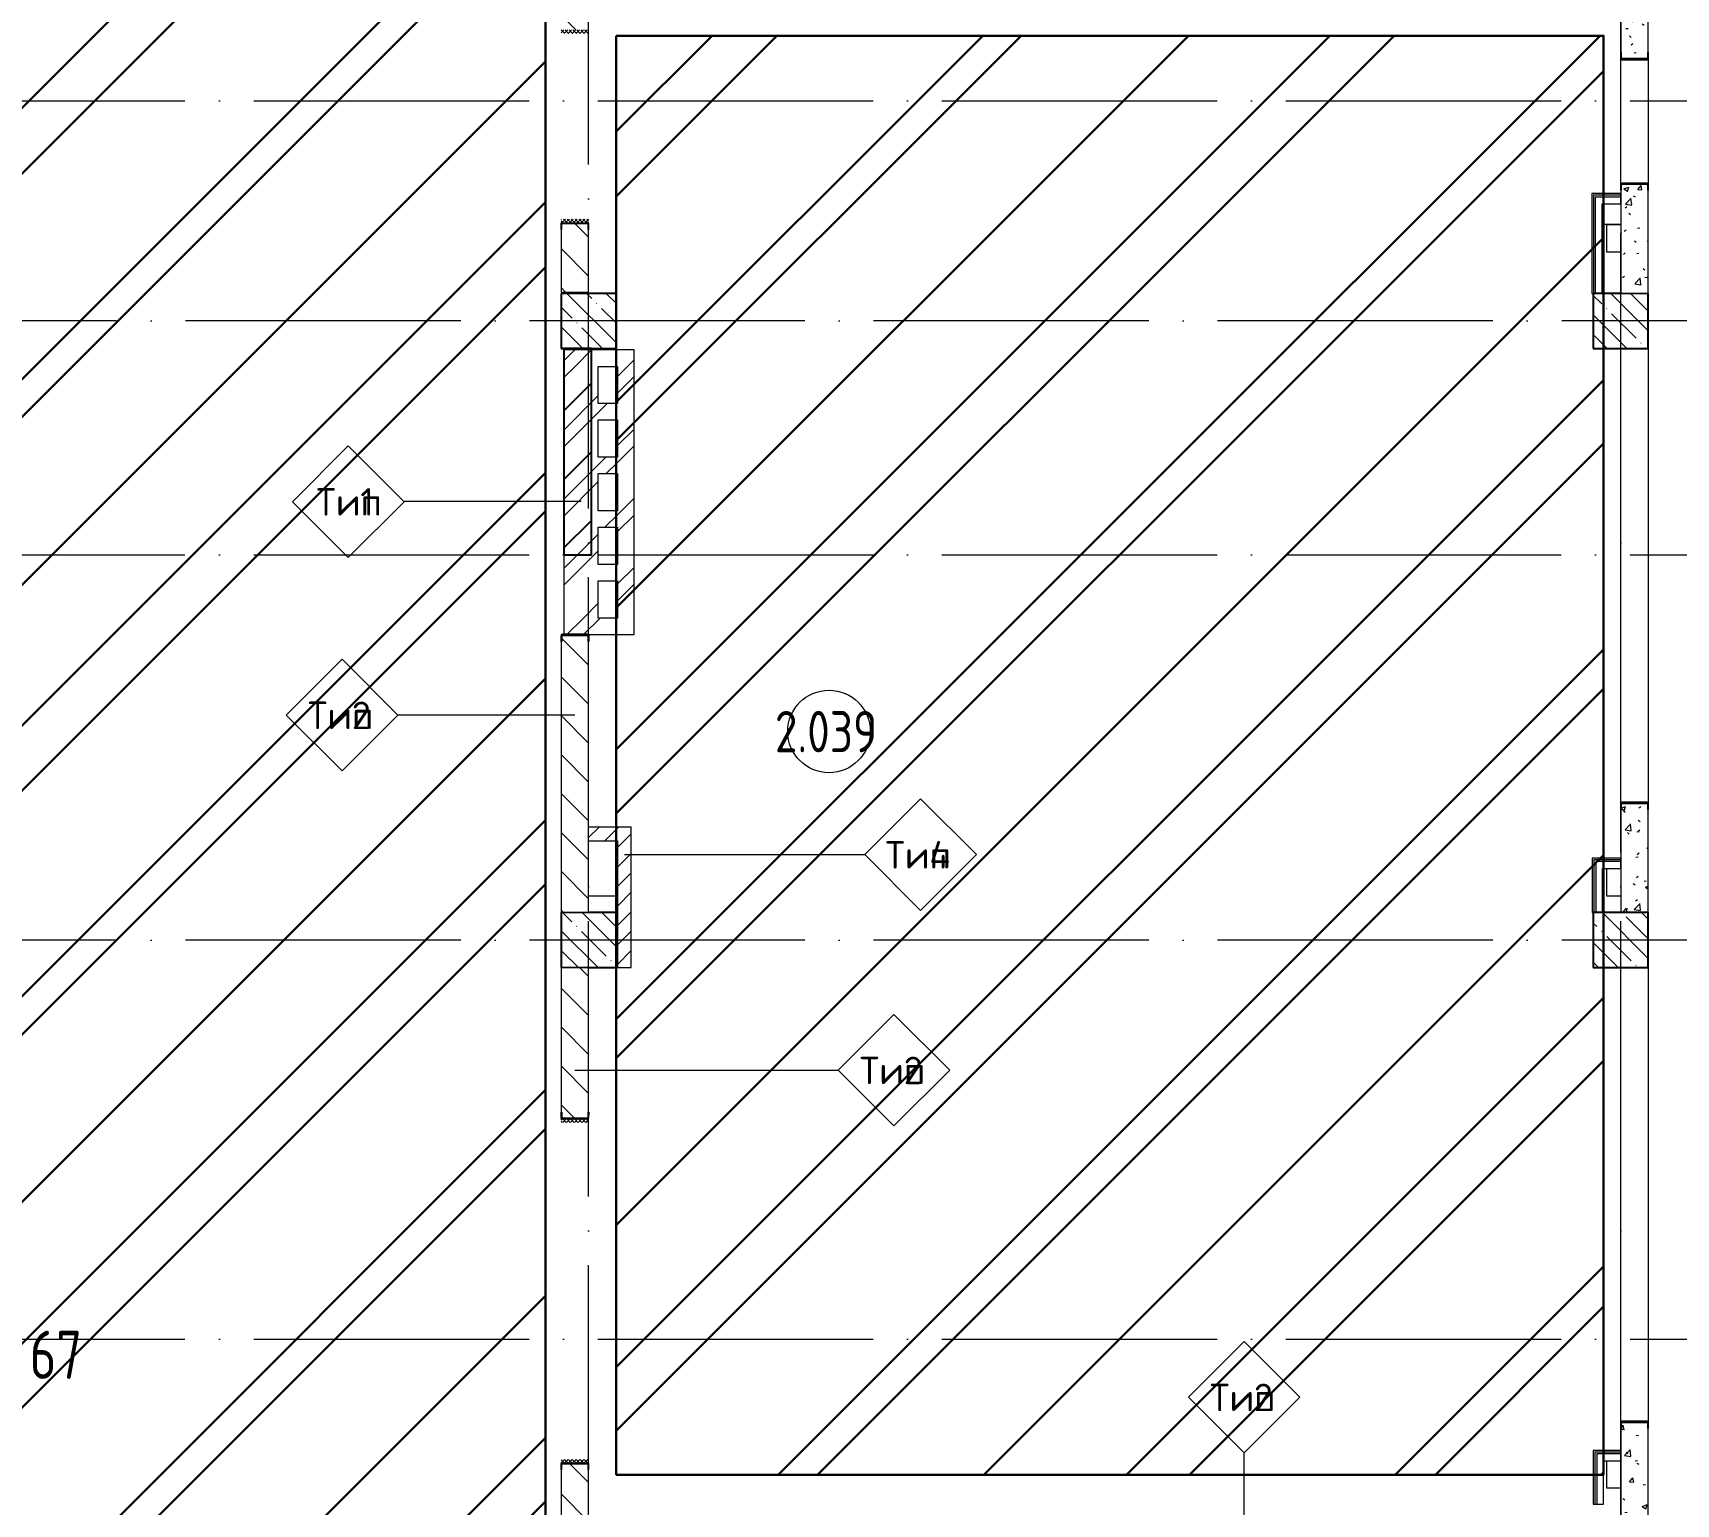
# Model space of a CAD drawing. Header units: millimetres. Extents: x -68946 to 690821, y -552984 to 293768.
# Drawn here: x 169920 to 181861, y -111960 to -101266 of the extents above; entities that cross this region are included whole.
import ezdxf

# ---------------------------------------------------------------- set-up
doc = ezdxf.new("R2010")
doc.units = ezdxf.units.MM
doc.linetypes.add('ADSK_Линия сетки', pattern=[2500, 2000, -250, 0, -250])
doc.linetypes.add('ADSK_Скрыто', pattern=[600, 300, -300])
for name, color, linetype, lineweight in [('0) блоки', 250, 'Continuous', 25), ('1.2) Стяжка 6 вып.', 30, 'Continuous', 30), ('1.3) Звуко-изол           6 вып.', 90, 'Continuous', 30), ('1.4) Стяжка 6 вып.', 30, 'Continuous', 30), ('A-AREA-____-IDEN', 250, 'Continuous', 9), ('A-DOOR-____-OTLN', 250, 'Continuous', 5), ('A-FLOR-____-OTLN', 250, 'Continuous', 9), ('A-WALL-____-IDEN', 250, 'Continuous', 9), ('A-WALL-____-MCUT', 250, 'Continuous', 13), ('A-WALL-____-PATT', 250, 'Continuous', 13), ('A-WALL-FNSH-MCUT', 250, 'Continuous', 13), ('G-____-____-SYMB', 250, 'ADSK_Скрыто', 9), ('I-WALL-____-OTLN', 250, 'Continuous', 9), ('S-COLS-____-MCUT', 250, 'Continuous', 25), ('S-COLS-____-OTLN', 250, 'Continuous', 9), ('S-GRID-____-OTLN', 250, 'Continuous', 9)]:
    doc.layers.add(name, color=color, linetype=linetype, lineweight=lineweight)
doc.styles.add('GOST Common_2', font='', dxfattribs={"width": 0.8, "height": 350})
doc.styles.add('ISOCPEUR', font='isocpeur.ttf', dxfattribs={"width": 0.8, "height": 100})
doc.styles.add('ISOCPEUR_3', font='isocpeur.ttf', dxfattribs={"height": 250})
doc.styles.get('GOST Common_2').set_extended_font_data('GOST Common')
pattern_1 = [(135, (28708.77, -120984.93), (-141.42136, -141.42136), [])]
pattern_2 = [(135, (28708.77, -120984.93), (-142.5612, -142.5612), []), (135, (28851.33, -120984.93), (-142.5612, -142.5612), [252.016, -50.403, 3.353, -47.05])]
pattern_3 = [(50, (28708.77, -120984.93), (364.36793, -31.8783), [38.1, -419.1]), (355, (28708.77, -120984.93), (-70.48585, 382.1133), [30.48, -335.28]), (100.451, (28739.14, -120987.6), (293.885, 350.2334), [32.38, -356.18]), (46.184, (28708.77, -120883.33), (542.1585, -84.0858), [57.15, -628.65]), (96.636, (28753.95, -120890.34), (474.8049, 494.8554), [48.57, -534.27]), (351.184, (28708.8, -120883.33), (474.8102, 494.85), [45.72, -502.92]), (21, (28759.57, -120908.73), (303.22847, -204.53046), [38.1, -419.1]), (326, (28759.57, -120908.73), (123.6039, 368.376), [30.48, -335.28]), (71.451, (28784.84, -120925.78), (426.8341, 163.8427), [32.38, -356.18]), (37.5, (28708.77, -120984.93), (6.17665, 169.11015), [16.764, -314.452, 16.764, -323.596, -336.55]), (37.5, (28708.77, -120984.93), (6.17665, 169.11015), [-671.576, 16.764, -319.786]), (7.5, (28708.77, -120984.93), (133.63888, 200.3615), [16.764, -177.292, 16.764, -306.832, -128.27]), (7.5, (28708.77, -120984.93), (133.63888, 200.3615), [-517.652, 16.764, -111.506]), (327.5, (28595.49, -120984.93), (271.18182, -11.45836), [16.764, -110.236, 16.764, -379.476, -525.78]), (327.5, (28595.49, -120984.93), (271.18182, -11.45836), [-523.24, 16.764, -509.016]), (317.5, (28544.7, -120984.93), (296.2585, 50.85285), [16.764, -148.336, 16.764, -246.38, -373.38]), (317.5, (28544.7, -120984.93), (296.2585, 50.85285), [-428.244, 16.764, -356.616])]
pattern_4 = [(45, (28708.77, -120984.93), (-251.4472, 251.4472), []), (45, (28708.77, -120603.93), (-251.4472, 251.4472), [])]
pattern_5 = [(45, (28708.77, -120984.93), (-70.71068, 70.71068), [])]

# ---------------------------------------------------------------- blocks, each defined once
blk = doc.blocks.new('Дверь_СКБ_2Ст_Фрамуга2 - Н_ВВ-3_2500x2600h_Учебные помещения_Фрамуга слева-42054644-АР1_Кладочный план 2 этажа С2и3')
at = {"layer": 'A-DOOR-____-OTLN'}
h = blk.add_hatch(dxfattribs=at)
h.set_pattern_fill('FP_5', color=256, style=0, pattern_type=2)
h.set_pattern_definition([(45, (-1071.384, 164.685), (-14.1421, 14.1421), []), (135, (-1071.384, 164.685), (-14.1421, -14.1421), [])])
h.paths.add_polyline_path([(-1237.5, -100), (-1212.5, -100), (-1212.5, 100), (-1237.5, 100)])
h = blk.add_hatch(dxfattribs=at)
h.set_pattern_fill('FP_4', color=256, style=0, pattern_type=2)
h.set_pattern_definition([(135, (1051.41, 164.685), (-14.1421, -14.1421), []), (225, (1051.41, 164.685), (14.1421, -14.1421), [])])
h.paths.add_polyline_path([(1237.5, -100), (1262.5, -100), (1262.5, 100), (1237.5, 100)])
blk = doc.blocks.new('Дверь_СКБ_2Ст_Внутренняя1 - Н_ВВ-11_1400x2600h_Фрамуга сверху_ рейлинг_ ручка-42098206-АР1_Кладочный план 2 этажа С2и3')
at = {"layer": 'A-DOOR-____-OTLN'}
h = blk.add_hatch(dxfattribs=at)
h.set_pattern_fill('FP_3', color=256, style=0, pattern_type=2)
h.set_pattern_definition([(45, (-521.384, 164.685), (-14.1421, 14.1421), []), (135, (-521.384, 164.685), (-14.1421, -14.1421), [])])
h.paths.add_polyline_path([(-687.5, -100), (-662.5, -100), (-662.5, 100), (-687.5, 100)])
h = blk.add_hatch(dxfattribs=at)
h.set_pattern_fill('FP_2', color=256, style=0, pattern_type=2)
h.set_pattern_definition([(135, (1601.41, 164.685), (-14.14214, -14.14214), []), (225, (1601.41, 164.685), (14.14214, -14.14214), [])])
h.paths.add_polyline_path([(687.5, -100), (712.5, -100), (712.5, 100), (687.5, 100)])
blk = doc.blocks.new('BSC_Колонна _Прямоугольная - 400x400-V32-АР1_Кладочный план 2 этажа С2и3')
at = {"layer": 'S-COLS-____-OTLN', "lineweight": 5}
h = blk.add_hatch(dxfattribs=at)
h.set_pattern_fill('FP_73', color=256, style=0, pattern_type=2)
h.set_pattern_definition([(135, (-145250, -17625), (-142.56192, -142.56192), []), (135, (-145107.44, -17625), (-142.56192, -142.56192), [252.016, -50.403, 3.353, -47.05])])
h.paths.add_polyline_path([(200, -200), (200, 200), (-200, 200), (-200, -200)])
at = {"layer": 'S-COLS-____-MCUT'}
for p, q in [((200, 200), (-200, 200)), ((-200, 200), (-200, -200)), ((200, -200), (200, 200)), ((-200, -200), (200, -200))]:
    blk.add_line(p, q, dxfattribs=at)
blk = doc.blocks.new('ADSK_КолоннаНесущая_Швеллер_Гнутый_ГОСТ 8278-83 - 200х50х4_таб_1 2-38569602-АР1_Кладочный план 2 этажа С2и3')
at = {"layer": 'S-COLS-____-MCUT'}
for p, q in [((-10.1, 90), (-10.1, -90)), ((-6.1, -90), (-6.1, 90)), ((39.9, 100), (-0.1, 100)), ((-0.1, 96), (39.9, 96)), ((39.9, 96), (39.9, 100)), ((39.9, -96), (-0.1, -96)), ((-0.1, -100), (39.9, -100)), ((39.9, -100), (39.9, -96))]:
    blk.add_line(p, q, dxfattribs=at)
for centre, radius, start, end in [((-0.1, 90), 10, 90, 180), ((-0.1, 90), 6, 90, 180), ((-0.1, -90), 10, 180, 270), ((-0.1, -90), 6, 180, 270)]:
    blk.add_arc(centre, radius, start, end, dxfattribs=at)
blk = doc.blocks.new('ADSK_КолоннаНесущая_Швеллер_Гнутый_ГОСТ 8278-83 - 200х50х4_таб_1 2-V45-АР1_Кладочный план 2 этажа С2и3')
at = {"layer": 'S-COLS-____-MCUT'}
for p, q in [((-6.1, -90), (-6.1, 90)), ((39.9, 100), (-0.1, 100)), ((-0.1, 96), (39.9, 96)), ((39.9, 96), (39.9, 100)), ((39.9, -96), (-0.1, -96)), ((19.9, -100), (39.9, -100)), ((39.9, -100), (39.9, -96))]:
    blk.add_line(p, q, dxfattribs=at)
for centre, radius, start, end in [((-0.1, 90), 10, 90, 180), ((-0.1, 90), 6, 90, 180), ((-0.1, -90), 10, 180, 248.01348), ((-0.1, -90), 6, 180, 270)]:
    blk.add_arc(centre, radius, start, end, dxfattribs=at)
blk = doc.blocks.new('ADSK_КолоннаНесущая_Швеллер_Гнутый_ГОСТ 8278-83 - 200х50х4_таб_1 2-38815029-АР1_Кладочный план 2 этажа С2и3')
at = {"layer": 'S-COLS-____-MCUT'}
for p, q in [((-6.1, -90), (-6.1, 90)), ((-0.1, 96), (39.9, 96)), ((39.9, 100), (19.9, 100)), ((39.9, 96), (39.9, 100)), ((39.9, -96), (-0.1, -96)), ((19.9, -100), (39.9, -100)), ((39.9, -100), (39.9, -96))]:
    blk.add_line(p, q, dxfattribs=at)
for centre, radius, start, end in [((-0.1, 90), 10, 90, 180), ((-0.1, 90), 6, 90, 180), ((-0.1, -90), 10, 180, 270), ((-0.1, -90), 6, 180, 270)]:
    blk.add_arc(centre, radius, start, end, dxfattribs=at)
blk = doc.blocks.new('ADSK_КолоннаНесущая_Швеллер_Гнутый_ГОСТ 8278-83 - 200х50х4_таб_1 2-V47-АР1_Кладочный план 2 этажа С2и3')
at = {"layer": 'S-COLS-____-MCUT'}
for p, q in [((-10.1, 90), (-10.1, -90)), ((-6.1, -90), (-6.1, 90)), ((39.9, 100), (-0.1, 100)), ((-0.1, 96), (39.9, 96)), ((39.9, 96), (39.9, 100)), ((39.9, -96), (-0.1, -96)), ((-0.1, -100), (39.9, -100)), ((39.9, -100), (39.9, -96))]:
    blk.add_line(p, q, dxfattribs=at)
for centre, radius, start, end in [((-0.1, 90), 10, 90, 180), ((-0.1, 90), 6, 90, 180), ((-0.1, -90), 10, 180, 270), ((-0.1, -90), 6, 180, 270)]:
    blk.add_arc(centre, radius, start, end, dxfattribs=at)
blk = doc.blocks.new('AAR_СКБ_Марка_Помещения_мал - Номер-28977439-АР1_Кладочный план 2 этажа С2и3')
at = {"layer": 'A-AREA-____-IDEN'}
blk.add_circle((-0.03, 0), 3, dxfattribs=at)
blk = doc.blocks.new('ADSK_Марка_Стена - Типоразмер_ADSK_Марка-30564887-АР1_Кладочный план 2 этажа С2и3')
at = {"layer": 'A-WALL-____-IDEN'}
for p, q in [((-0.16, 4.37), (-4.21, 0.31)), ((3.9, 0.31), (-0.16, 4.37)), ((-4.21, 0.31), (-0.16, -3.74)), ((-0.16, -3.74), (3.9, 0.31))]:
    blk.add_line(p, q, dxfattribs=at)

msp = doc.modelspace()

# ---------------------------------------------------------------- hatches: boundary and pattern name
at = {"layer": '0) блоки'}
h = msp.add_hatch(dxfattribs=at)
h.set_pattern_fill('ANSI31', color=256, scale=111)
h.set_pattern_definition([(45, (16441.18, -158180.93), (-249.2021, 249.2021), [])])
h.paths.add_polyline_path([(173779.0691, -105059.9342), (173979.091, -105059.9342), (173978.7722, -103559.9342), (173778.7503, -103559.9342)])
at = {"layer": '1.2) Стяжка 6 вып.', "lineweight": 30}
h = msp.add_hatch(dxfattribs=at)
h.set_pattern_fill('ANSI31', color=256, scale=333)
h.paths.add_polyline_path([(169291.2284, -96259.1767), (165508.7722, -96259.1767), (165508.7722, -93602.6434), (169291.2284, -93602.6434), (169291.2284, -62334.9342), (173645.6397, -62334.9342), (173645.6397, -120759.9342), (169291.2284, -120759.9342), (169291.2284, -110384.8106), (165558.7722, -110384.8106), (165558.7722, -108329.9376), (169291.2284, -108329.9376)])
h = msp.add_hatch(dxfattribs=at)
h.set_pattern_fill('ANSI31', color=256, scale=333)
h.paths.add_polyline_path([(174159.1064, -101287.2052), (181333.7503, -101287.2052), (181333.7503, -111745.9175), (174159.1064, -111745.9175)])
at = {"layer": '1.3) Звуко-изол           6 вып.', "lineweight": 30}
h = msp.add_hatch(dxfattribs=at)
h.set_pattern_fill('ANSI31', color=256, scale=500)
h.paths.add_polyline_path([(169291.2284, -96259.1767), (165508.7722, -96259.1767), (165508.7722, -93602.6434), (169291.2284, -93602.6434), (169291.2284, -62334.9342), (173645.6397, -62334.9342), (173645.6397, -120759.9342), (169291.2284, -120759.9342), (169291.2284, -110384.8106), (165558.7722, -110384.8106), (165558.7722, -108329.9376), (169291.2284, -108329.9376)])
h = msp.add_hatch(dxfattribs=at)
h.set_pattern_fill('ANSI31', color=256, scale=500)
h.paths.add_polyline_path([(174159.1064, -101287.2052), (181333.7503, -101287.2052), (181333.7503, -111745.9175), (174159.1064, -111745.9175)])
at = {"layer": '1.4) Стяжка 6 вып.', "lineweight": 30}
h = msp.add_hatch(dxfattribs=at)
h.set_pattern_fill('ANSI32', color=256, scale=333)
h.paths.add_polyline_path([(169291.2284, -96259.1767), (165508.7722, -96259.1767), (165508.7722, -93602.6434), (169291.2284, -93602.6434), (169291.2284, -62334.9342), (173645.6397, -62334.9342), (173645.6397, -120759.9342), (169291.2284, -120759.9342), (169291.2284, -110384.8106), (165558.7722, -110384.8106), (165558.7722, -108329.9376), (169291.2284, -108329.9376)])
h = msp.add_hatch(dxfattribs=at)
h.set_pattern_fill('ANSI32', color=256, scale=333)
h.paths.add_polyline_path([(174159.1064, -101287.2052), (181333.7503, -101287.2052), (181333.7503, -111745.9175), (174159.1064, -111745.9175)])
at = {"layer": 'A-WALL-____-PATT', "lineweight": 15}
h = msp.add_hatch(dxfattribs=at)
h.set_pattern_fill('FP_1', color=256, style=0, pattern_type=2)
h.set_pattern_definition(pattern_1)
h.paths.add_polyline_path([(173758.7722, -103149.9342), (173958.7722, -103149.9342), (173958.7722, -102644.9347), (173758.7722, -102644.9347), (173758.7722, -102674.9347)])
h.paths.add_polyline_path([(173758.7722, -101244.9347), (173958.7722, -101244.9347), (173958.7722, -100939.9347), (173758.7722, -100939.9347), (173758.7722, -101214.9347)])
h.paths.add_polyline_path([(173958.7722, -99689.9347), (173958.7722, -99059.9342), (173758.7722, -99059.9342), (173758.7722, -99689.9347)])
h = msp.add_hatch(dxfattribs=at)
h.set_pattern_fill('FP_83', color=256, style=0, pattern_type=2)
h.set_pattern_definition(pattern_3)
h.paths.add_polyline_path([(181458.7503, -103159.9342), (181658.7503, -103159.9342), (181658.7503, -102359.9347), (181458.7503, -102359.9347)])
h.paths.add_polyline_path([(181658.7503, -101459.9347), (181658.7503, -100759.9347), (181458.7503, -100759.9347), (181458.7503, -101459.9347)])
h = msp.add_hatch(dxfattribs=at)
h.set_pattern_fill('FP_12', color=256, style=0, pattern_type=2)
h.set_pattern_definition(pattern_4)
h.paths.add_polyline_path([(174168.7503, -103689.9336), (174168.7503, -103569.9336), (173778.7503, -103569.9336), (173778.7503, -103689.9336), (174028.7503, -103689.9336)])
h = msp.add_hatch(dxfattribs=at)
h.set_pattern_fill('FP_12', color=256, style=0, pattern_type=2)
h.set_pattern_definition(pattern_4)
h.paths.add_polyline_path([(174168.7503, -105639.9336), (174288.7503, -105639.9336), (174288.7503, -103569.9336), (174168.7503, -103569.9336), (174168.7503, -105519.9336)])
h = msp.add_hatch(dxfattribs=at)
h.set_pattern_fill('FP_12', color=256, style=0, pattern_type=2)
h.set_pattern_definition(pattern_4)
h.paths.add_polyline_path([(174028.7503, -105519.9336), (174028.7503, -103689.9336), (173778.7503, -103689.9336), (173778.7503, -105519.9336)])
h = msp.add_hatch(dxfattribs=at)
h.set_pattern_fill('FP_12', color=256, style=0, pattern_type=2)
h.set_pattern_definition(pattern_4)
h.paths.add_polyline_path([(174028.7503, -104079.9336), (174168.7503, -104079.9336), (174168.7503, -103959.9336), (174028.7503, -103959.9336)])
h = msp.add_hatch(dxfattribs=at)
h.set_pattern_fill('FP_12', color=256, style=0, pattern_type=2)
h.set_pattern_definition(pattern_4)
h.paths.add_polyline_path([(174028.7503, -104469.9336), (174168.7503, -104469.9336), (174168.7503, -104349.9336), (174028.7503, -104349.9336), (174028.7503, -104362.6031)])
h = msp.add_hatch(dxfattribs=at)
h.set_pattern_fill('FP_12', color=256, style=0, pattern_type=2)
h.set_pattern_definition(pattern_4)
h.paths.add_polyline_path([(174028.7503, -104859.9336), (174168.7503, -104859.9336), (174168.7503, -104739.9336), (174028.7503, -104739.9336)])
h = msp.add_hatch(dxfattribs=at)
h.set_pattern_fill('FP_12', color=256, style=0, pattern_type=2)
h.set_pattern_definition(pattern_4)
h.paths.add_polyline_path([(174168.7503, -105639.9336), (174168.7503, -105519.9336), (173778.7503, -105519.9336), (173778.7503, -105639.9336), (173958.7722, -105639.9336)])
h = msp.add_hatch(dxfattribs=at)
h.set_pattern_fill('FP_1', color=256, style=0, pattern_type=2)
h.set_pattern_definition(pattern_1)
h.paths.add_polyline_path([(173778.7503, -113409.9342), (173958.7722, -113409.9342), (173958.7722, -112559.9342), (173758.7722, -112559.9342), (173758.7722, -113409.9342)])
h.paths.add_polyline_path([(173758.7722, -112159.9342), (173958.7722, -112159.9342), (173958.7722, -111659.9342), (173758.7722, -111659.9342), (173758.7722, -111689.9342)])
h.paths.add_polyline_path([(173758.7722, -109159.9342), (173958.7722, -109159.9342), (173958.7722, -108059.9342), (173758.7722, -108059.9342), (173758.7722, -109129.9342)])
h.paths.add_polyline_path([(173758.7722, -107659.9342), (173958.7722, -107659.9342), (173958.7722, -105639.9336), (173758.7722, -105639.9336), (173758.7722, -106378.5842)])
h = msp.add_hatch(dxfattribs=at)
h.set_pattern_fill('FP_83', color=256, style=0, pattern_type=2)
h.set_pattern_definition(pattern_3)
h.paths.add_polyline_path([(181458.7503, -107659.9342), (181658.7503, -107659.9342), (181658.7503, -106859.9347), (181458.7503, -106859.9347), (181458.7503, -107386.5747)])
h = msp.add_hatch(dxfattribs=at)
h.set_pattern_fill('FP_16', color=94, style=0, pattern_type=2)
h.set_pattern_definition(pattern_5)
h.paths.add_polyline_path([(173958.7722, -107139.9347), (174168.7503, -107139.9347), (174168.7503, -107039.9347), (173958.7722, -107039.9347)])
h = msp.add_hatch(dxfattribs=at)
h.set_pattern_fill('FP_16', color=94, style=0, pattern_type=2)
h.set_pattern_definition(pattern_5)
h.paths.add_polyline_path([(174268.7503, -108059.9342), (174268.7503, -107039.9347), (174168.7503, -107039.9347), (174168.7503, -108059.9342)])
h = msp.add_hatch(dxfattribs=at)
h.set_pattern_fill('FP_83', color=256, style=0, pattern_type=2)
h.set_pattern_definition(pattern_3)
h.paths.add_polyline_path([(181658.7503, -112159.9342), (181658.7503, -111359.9347), (181458.7503, -111359.9347), (181458.7503, -112159.9342)])
at = {"layer": 'S-COLS-____-OTLN', "lineweight": 5}
h = msp.add_hatch(dxfattribs=at)
h.set_pattern_fill('FP_40', color=256, style=0, pattern_type=2)
h.set_pattern_definition(pattern_2)
h.paths.add_polyline_path([(181258.7722, -103559.9342), (181658.7722, -103559.9342), (181658.7722, -103159.9342), (181258.7722, -103159.9342), (181258.7722, -103354.6126)])
h = msp.add_hatch(dxfattribs=at)
h.set_pattern_fill('FP_40', color=256, style=0, pattern_type=2)
h.set_pattern_definition(pattern_2)
h.paths.add_polyline_path([(174158.7722, -108059.9342), (174158.7722, -107659.9342), (173758.7722, -107659.9342), (173758.7722, -108059.9342), (173958.7722, -108059.9342)])
h = msp.add_hatch(dxfattribs=at)
h.set_pattern_fill('FP_40', color=256, style=0, pattern_type=2)
h.set_pattern_definition(pattern_2)
h.paths.add_polyline_path([(181258.7722, -108059.9342), (181658.7722, -108059.9342), (181658.7722, -107659.9342), (181258.7722, -107659.9342)])

# ---------------------------------------------------------------- linework, layer by layer
at = {"layer": '0) блоки'}
msp.add_lwpolyline([(173779.0691, -105059.9342), (173979.091, -105059.9342), (173978.7722, -103559.9342), (173778.7503, -103559.9342)], close=True, dxfattribs=at)
at = {"layer": '1.2) Стяжка 6 вып.', "lineweight": 30}
for points in [[(169291.2284, -110384.8106), (165558.7722, -110384.8106), (165558.7722, -108329.9376), (169291.2284, -108329.9376), (169291.2284, -96259.1767), (165508.7722, -96259.1767), (165508.7722, -93602.6434), (169291.2284, -93602.6434), (169291.2284, -62334.9342), (173645.6397, -62334.9342), (173645.6397, -120759.9342), (169291.2284, -120759.9342)], [(174159.1064, -101287.2052), (181333.7503, -101287.2052), (181333.7503, -111745.9175), (174159.1064, -111745.9175)]]:
    msp.add_lwpolyline(points, close=True, dxfattribs=at)
at = {"layer": 'A-FLOR-____-OTLN'}
for p, q in [((181458.7503, -102659.1874), (181323.7732, -102659.1874)), ((181358.7509, -102859.5789), (181358.7509, -102659.5789)), ((181358.7509, -102659.5789), (181458.7503, -102659.5789)), ((181458.7503, -102859.5789), (181358.7509, -102859.5789)), ((173958.9375, -107539.9353), (173958.9375, -107139.9347)), ((174158.7503, -107139.9347), (174158.7503, -107539.9353)), ((181358.7509, -107539.9302), (181358.7509, -107339.9302)), ((174158.7503, -107539.9353), (173958.9375, -107539.9353)), ((181458.7503, -107539.9302), (181358.7509, -107539.9302)), ((181358.7509, -111844.5789), (181358.7509, -111644.5789)), ((181358.7509, -111644.5789), (181458.7503, -111644.5789)), ((181458.7503, -111844.5789), (181358.7509, -111844.5789))]:
    msp.add_line(p, q, dxfattribs=at)
at = {"layer": 'A-WALL-____-IDEN'}
for p, q in [((173903.7503, -104673.3822), (172618.1253, -104673.3822)), ((173858.7722, -106224.9879), (172573.1472, -106224.9879)), ((174218.7503, -107238.9084), (175964.7232, -107238.9084)), ((173858.7722, -108805.8765), (175771.3082, -108805.8765)), ((178722.1031, -112059.9342), (178722.1031, -111588.2555))]:
    msp.add_line(p, q, dxfattribs=at)
at = {"layer": 'A-WALL-____-MCUT', "color": 7, "lineweight": 15}
for p, q in [((181458.7503, -100759.9347), (181458.7503, -101459.9347)), ((181658.7503, -101459.9347), (181658.7503, -100759.9347)), ((181458.7503, -101459.9347), (181658.7503, -101459.9347)), ((181458.7503, -102359.9347), (181458.7503, -103159.9342)), ((181658.7503, -102359.9347), (181458.7503, -102359.9347)), ((181658.7503, -103159.9342), (181658.7503, -102359.9347)), ((173758.7722, -102674.9347), (173758.7722, -103149.9342)), ((173958.7722, -103149.9342), (173958.7722, -102674.9347)), ((173758.7722, -103149.9342), (173958.7722, -103149.9342)), ((173778.7503, -103569.9336), (173778.7503, -105639.9336)), ((174288.7503, -103569.9336), (173778.7503, -103569.9336)), ((174288.7503, -105639.9336), (174288.7503, -103569.9336)), ((174028.7503, -103959.9336), (174028.7503, -103689.9336)), ((174028.7503, -103689.9336), (174168.7503, -103689.9336)), ((174168.7503, -103689.9336), (174168.7503, -103959.9336)), ((174168.7503, -103959.9336), (174028.7503, -103959.9336)), ((174028.7503, -104349.9336), (174028.7503, -104079.9336)), ((174028.7503, -104079.9336), (174168.7503, -104079.9336)), ((174168.7503, -104079.9336), (174168.7503, -104349.9336)), ((174168.7503, -104349.9336), (174028.7503, -104349.9336)), ((174028.7503, -104739.9336), (174028.7503, -104469.9336)), ((174028.7503, -104469.9336), (174168.7503, -104469.9336)), ((174168.7503, -104469.9336), (174168.7503, -104739.9336)), ((174168.7503, -104739.9336), (174028.7503, -104739.9336)), ((174028.7503, -105129.9336), (174028.7503, -104859.9336)), ((174028.7503, -104859.9336), (174168.7503, -104859.9336)), ((174168.7503, -104859.9336), (174168.7503, -105129.9336)), ((174168.7503, -105129.9336), (174028.7503, -105129.9336)), ((174028.7503, -105519.9336), (174028.7503, -105249.9336)), ((174028.7503, -105249.9336), (174168.7503, -105249.9336)), ((174168.7503, -105249.9336), (174168.7503, -105519.9336)), ((174168.7503, -105519.9336), (174028.7503, -105519.9336)), ((173758.7722, -105639.9336), (173758.7722, -107659.9342)), ((173778.7503, -105639.9336), (173758.7722, -105639.9336)), ((173958.7722, -105639.9336), (174288.7503, -105639.9336)), ((173958.7722, -107659.9342), (173958.7722, -105639.9336)), ((181458.7503, -106859.9347), (181458.7503, -107659.9342)), ((181658.7503, -106859.9347), (181458.7503, -106859.9347)), ((181658.7503, -107659.9342), (181658.7503, -106859.9347)), ((181458.7503, -107659.9342), (181658.7503, -107659.9342)), ((173758.7722, -108059.9342), (173758.7722, -109129.9342)), ((173958.7722, -109129.9342), (173958.7722, -108059.9342)), ((181458.7503, -111359.9347), (181458.7503, -112159.9342)), ((181658.7503, -111359.9347), (181458.7503, -111359.9347)), ((181658.7503, -112159.9342), (181658.7503, -111359.9347)), ((173758.7722, -111689.9342), (173758.7722, -112159.9342)), ((173958.7722, -111959.9342), (173958.7722, -111689.9342))]:
    msp.add_line(p, q, dxfattribs=at)
at = {"layer": 'A-WALL-____-MCUT', "color": 42, "lineweight": 15}
for p, q in [((181261.2722, -102446.6874), (181261.2722, -103159.9342)), ((181458.7722, -102446.6874), (181261.2722, -102446.6874)), ((181264.2722, -107277.4302), (181264.2722, -107659.9342)), ((181458.7509, -107277.4302), (181264.2722, -107277.4302)), ((181271.2503, -111581.6874), (181271.2503, -111959.9302)), ((181458.7509, -111581.6874), (181271.2503, -111581.6874))]:
    msp.add_line(p, q, dxfattribs=at)
at = {"layer": 'A-WALL-____-MCUT', "color": 30, "lineweight": 15}
for p, q in [((181273.7722, -102459.1874), (181273.7722, -103159.9342)), ((181458.7722, -102459.1874), (181273.7722, -102459.1874)), ((181323.7722, -103159.9342), (181323.7722, -102509.1874)), ((181323.7722, -102509.1874), (181458.7722, -102509.1874)), ((181458.7722, -102509.1874), (181458.7722, -102459.1874)), ((181273.7722, -103159.9342), (181323.7722, -103159.9342)), ((181276.7722, -107289.9302), (181276.7722, -107659.9342)), ((181458.7509, -107289.9302), (181276.7722, -107289.9302)), ((181326.7722, -107659.9342), (181326.7722, -107339.9302)), ((181326.7722, -107339.9302), (181458.7509, -107339.9302)), ((181458.7509, -107339.9302), (181458.7509, -107289.9302)), ((181276.7722, -107659.9342), (181326.7722, -107659.9342)), ((181283.7503, -111594.1874), (181283.7503, -111959.9302)), ((181458.7509, -111594.1874), (181283.7503, -111594.1874)), ((181333.7503, -111959.9302), (181333.7503, -111644.1874)), ((181333.7503, -111644.1874), (181458.7509, -111644.1874)), ((181458.7509, -111644.1874), (181458.7509, -111594.1874)), ((181283.7503, -111959.9302), (181333.7503, -111959.9302))]:
    msp.add_line(p, q, dxfattribs=at)
at = {"layer": 'A-WALL-____-MCUT', "lineweight": 15}
for p, q in [((181458.7503, -103159.9342), (181658.7503, -103159.9342)), ((173958.7722, -105639.9336), (173778.7503, -105639.9336)), ((173758.7722, -107659.9342), (173958.7722, -107659.9342)), ((173958.7722, -108059.9342), (173758.7722, -108059.9342))]:
    msp.add_line(p, q, dxfattribs=at)
at = {"layer": 'A-WALL-____-MCUT', "color": 84, "lineweight": 15}
for p, q in [((174268.7503, -107039.9347), (173958.7722, -107039.9347)), ((174268.7503, -108059.9342), (174268.7503, -107039.9347)), ((173958.7722, -107139.9347), (174168.7503, -107139.9347)), ((174168.7503, -107139.9347), (174168.7503, -108059.9342)), ((174168.7503, -108059.9342), (174268.7503, -108059.9342))]:
    msp.add_line(p, q, dxfattribs=at)
at = {"layer": 'A-WALL-FNSH-MCUT', "lineweight": 15}
for p, q in [((181248.7722, -102434.1874), (181248.7722, -103159.9342)), ((181458.7722, -102434.1874), (181248.7722, -102434.1874)), ((181458.7722, -102459.1874), (181458.7722, -102434.1874)), ((181248.7722, -103159.9342), (181273.7722, -103159.9342)), ((181251.7722, -107264.9302), (181251.7722, -107659.9342)), ((181458.7509, -107264.9302), (181251.7722, -107264.9302)), ((181458.7509, -107289.9302), (181458.7509, -107264.9302)), ((181251.7722, -107659.9342), (181276.7722, -107659.9342)), ((181258.7503, -111569.1874), (181258.7503, -111959.9302)), ((181458.7509, -111569.1874), (181258.7503, -111569.1874)), ((181458.7509, -111594.1874), (181458.7509, -111569.1874)), ((181258.7503, -111959.9302), (181283.7503, -111959.9302))]:
    msp.add_line(p, q, dxfattribs=at)
at = {"layer": 'I-WALL-____-OTLN', "lineweight": 15}
for p, q in [((181458.7503, -102359.9347), (181458.7503, -101459.9347)), ((181658.7503, -101459.9347), (181658.7503, -102359.9347)), ((181458.7503, -106859.9347), (181458.7503, -103559.9342)), ((181658.7503, -103559.9342), (181658.7503, -106859.9347)), ((181458.7503, -111359.9347), (181458.7503, -108059.9342)), ((181658.7503, -108059.9342), (181658.7503, -111359.9347))]:
    msp.add_line(p, q, dxfattribs=at)
at = {"layer": 'S-COLS-____-MCUT'}
for p, q in [((181458.7503, -103159.9342), (181258.7722, -103159.9342)), ((181258.7722, -103159.9342), (181258.7722, -103559.9342)), ((181658.7722, -103559.9342), (181658.7722, -103159.9342)), ((181258.7722, -103559.9342), (181658.7722, -103559.9342)), ((173758.7722, -107659.9342), (173758.7722, -108059.9342)), ((174158.7722, -107659.9342), (173958.7722, -107659.9342)), ((174158.7722, -108059.9342), (174158.7722, -107659.9342)), ((181658.7722, -107659.9342), (181258.7722, -107659.9342)), ((181258.7722, -107659.9342), (181258.7722, -108059.9342)), ((181658.7722, -108059.9342), (181658.7722, -107659.9342)), ((173958.7722, -108059.9342), (174158.7722, -108059.9342)), ((181258.7722, -108059.9342), (181658.7722, -108059.9342))]:
    msp.add_line(p, q, dxfattribs=at)
at = {"layer": 'S-COLS-____-OTLN'}
for p, q in [((181658.7722, -103159.9342), (181458.7503, -103159.9342)), ((173958.7722, -107659.9342), (173758.7722, -107659.9342)), ((173758.7722, -108059.9342), (173958.7722, -108059.9342))]:
    msp.add_line(p, q, dxfattribs=at)
at = {"layer": 'S-GRID-____-OTLN', "linetype": 'ADSK_Линия сетки'}
for p, q in [((173958.7722, -124723.7741), (173958.7722, -59782.9296)), ((181458.7722, -124723.7741), (181458.7722, -59782.9296)), ((94022.7944, -101759.9342), (185529.6518, -101759.9342)), ((185529.6518, -103359.9342), (128028.7722, -103359.9342)), ((94022.7944, -105059.9342), (185529.6518, -105059.9342)), ((185529.6518, -107859.9342), (128028.7722, -107859.9342)), ((94022.7944, -110759.9342), (185529.6518, -110759.9342))]:
    msp.add_line(p, q, dxfattribs=at)

# ---------------------------------------------------------------- block references
at = {"layer": 'A-AREA-____-IDEN', "xscale": 99.99999999999993, "yscale": 99.99999999999993, "zscale": 99.99999999999993}
msp.add_blockref('AAR_СКБ_Марка_Помещения_мал - Номер-28977439-АР1_Кладочный план 2 этажа С2и3', (175708.7722, -106343.6329), dxfattribs=at)
at = {"layer": 'A-DOOR-____-OTLN', "color": 255, "rotation": 89.99999999999991}
for name, p in [('Дверь_СКБ_2Ст_Внутренняя1 - Н_ВВ-11_1400x2600h_Фрамуга сверху_ рейлинг_ ручка-42098206-АР1_Кладочный план 2 этажа С2и3', (173858.7722, -101957.4347)), ('Дверь_СКБ_2Ст_Фрамуга2 - Н_ВВ-3_2500x2600h_Учебные помещения_Фрамуга слева-42054644-АР1_Кладочный план 2 этажа С2и3', (173858.7722, -110422.4342))]:
    msp.add_blockref(name, p, dxfattribs=at)
at = {"layer": 'A-WALL-____-IDEN', "xscale": 99.99999999999993, "yscale": 99.99999999999993, "zscale": 99.99999999999993}
for p in [(172228.0334, -104704.6322), (172183.0553, -106256.2379), (176386.0651, -107270.1584), (176192.6501, -108837.1265), (178737.7281, -111213.7886)]:
    msp.add_blockref('ADSK_Марка_Стена - Типоразмер_ADSK_Марка-30564887-АР1_Кладочный план 2 этажа С2и3', p, dxfattribs=at)
at = {"layer": 'S-COLS-____-OTLN'}
for name, p, rotation in [('ADSK_КолоннаНесущая_Швеллер_Гнутый_ГОСТ 8278-83 - 200х50х4_таб_1 2-38569602-АР1_Кладочный план 2 этажа С2и3', (181558.7503, -101449.8347), 89.99999999996523), ('ADSK_КолоннаНесущая_Швеллер_Гнутый_ГОСТ 8278-83 - 200х50х4_таб_1 2-38569602-АР1_Кладочный план 2 этажа С2и3', (181558.7503, -102370.0347), 269.9999999999649), ('ADSK_КолоннаНесущая_Швеллер_Гнутый_ГОСТ 8278-83 - 200х50х4_таб_1 2-38815029-АР1_Кладочный план 2 этажа С2и3', (173858.7722, -102655.0347), 269.9999999999995), ('ADSK_КолоннаНесущая_Швеллер_Гнутый_ГОСТ 8278-83 - 200х50х4_таб_1 2-V47-АР1_Кладочный план 2 этажа С2и3', (173860.2033, -105650.0336), 269.9999999999995), ('ADSK_КолоннаНесущая_Швеллер_Гнутый_ГОСТ 8278-83 - 200х50х4_таб_1 2-38569602-АР1_Кладочный план 2 этажа С2и3', (181558.7503, -106870.0347), 269.9999999999649), ('ADSK_КолоннаНесущая_Швеллер_Гнутый_ГОСТ 8278-83 - 200х50х4_таб_1 2-V45-АР1_Кладочный план 2 этажа С2и3', (173860.2033, -109149.8342), 90.00000000000044), ('ADSK_КолоннаНесущая_Швеллер_Гнутый_ГОСТ 8278-83 - 200х50х4_таб_1 2-38569602-АР1_Кладочный план 2 этажа С2и3', (181558.7503, -111370.0347), 269.9999999999649), ('ADSK_КолоннаНесущая_Швеллер_Гнутый_ГОСТ 8278-83 - 200х50х4_таб_1 2-38815029-АР1_Кладочный план 2 этажа С2и3', (173858.7722, -111670.0342), 269.9999999999995)]:
    msp.add_blockref(name, p, dxfattribs=dict(at, rotation=rotation))
msp.add_blockref('BSC_Колонна _Прямоугольная - 400x400-V32-АР1_Кладочный план 2 этажа С2и3', (173958.7722, -103359.9342), dxfattribs=at)

# ---------------------------------------------------------------- texts
at = {"layer": 'A-AREA-____-IDEN', "insert": (175312.0331, -106194.9731), "char_height": 300, "width": 654.177, "attachment_point": 1, "style": 'ISOCPEUR'}
msp.add_mtext('2.039', dxfattribs=at)
at = {"layer": 'A-WALL-____-IDEN', "char_height": 200, "attachment_point": 1, "style": 'ISOCPEUR_3'}
for s, insert, width in [('Тип', (171979.7526, -104574.9636), 387.215062), (' 1', (172299.237, -104574.9636), 190.801625), ('Тип', (171918.6745, -106126.5692), 387.215062), (' 2', (172238.1589, -106126.5692), 230.084312), ('Тип', (176114.6842, -107140.4898), 387.215062), (' 4', (176434.1686, -107140.4898), 246.91975), ('Тип', (175928.2693, -108707.4579), 387.215062), (' 2', (176247.7537, -108707.4579), 230.084312), ('Тип', (178473.3473, -111084.12), 387.215062), (' 2', (178792.8317, -111084.12), 230.084312)]:
    msp.add_mtext(s, dxfattribs=dict(at, insert=insert, width=width))
at = {"layer": 'G-____-____-SYMB', "linetype": 'Continuous', "insert": (169897.7304, -110699.3543), "char_height": 350, "width": 487.426, "attachment_point": 1, "style": 'GOST Common_2'}
msp.add_mtext('67', dxfattribs=at)

doc.saveas('drawing.dxf')
